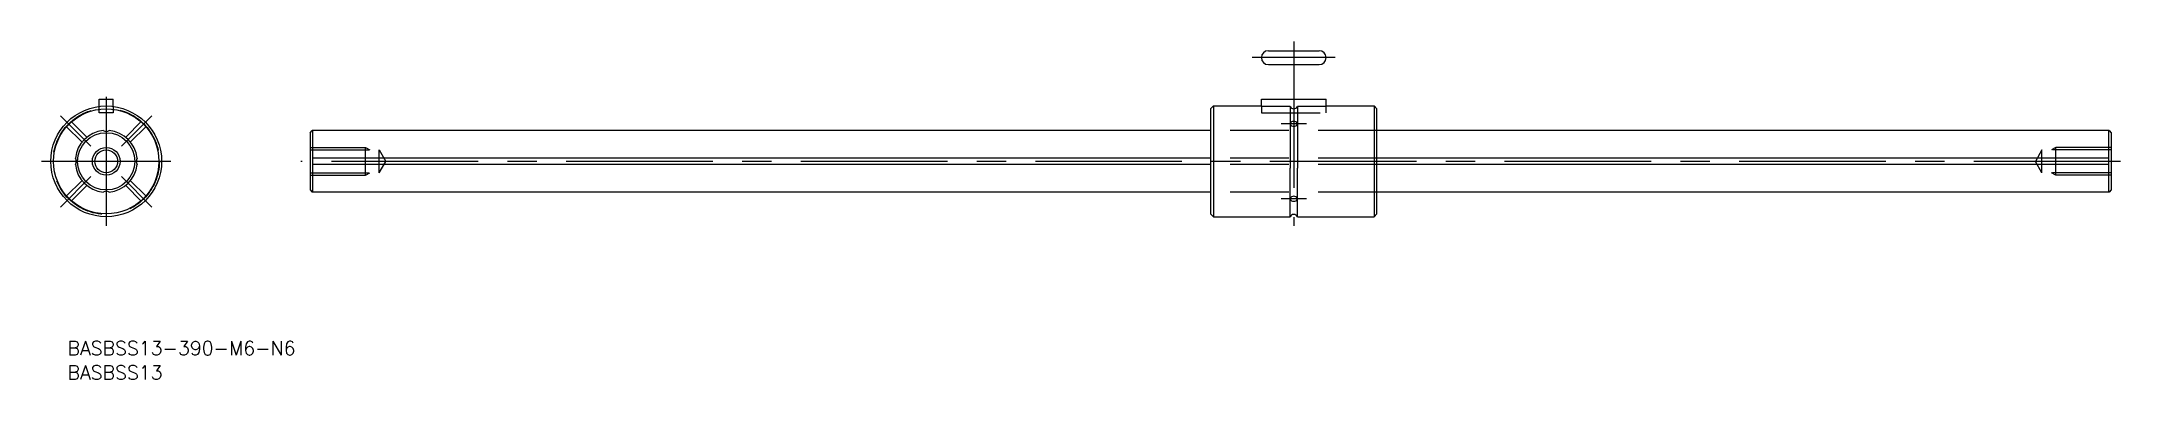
# Model space of a CAD drawing. Extents: x -14 to 436, y -47 to 26.
import ezdxf

# ---------------------------------------------------------------- set-up
doc = ezdxf.new("R2010")
doc.units = 0
doc.linetypes.add('CENTER', pattern=[50.8, 31.75, -6.35, 6.35, -6.35])
doc.linetypes.add('DASHED', pattern=[19.05, 12.7, -6.35])
doc.layers.get('0').update_dxf_attribs({"linetype": 'CONTINUOUS'})
doc.layers.add('CENTER', color=1, linetype='CENTER')
doc.styles.get("Standard").update_dxf_attribs({"font": 'txt.shx', "height": 3, "bigfont": 'bigfont.shx'})

# ---------------------------------------------------------------- blocks, each defined once
blk = doc.blocks.new('*U5')
at = {"color": 7, "linetype": 'CONTINUOUS'}
blk.add_text('BASBSS13-390-M6-N6', height=3, dxfattribs=at).set_placement((-8.38, -42))
blk = doc.blocks.new('*U6')
at = {"color": 7, "linetype": 'CONTINUOUS'}
blk.add_text('BASBSS13', height=3, dxfattribs=at).set_placement((-8.38, -47.29))

msp = doc.modelspace()

# ---------------------------------------------------------------- linework, layer by layer
at = {"color": 7, "linetype": 'CONTINUOUS'}
for p, q in [((251.63, 23.98), (262.63, 23.98)), ((251.63, 20.98), (262.63, 20.98)), ((-1.5, 13.5), (1.5, 13.5)), ((-1.5, 11.91), (-1.5, 13.5)), ((1.5, 11.9), (1.5, 13.5)), ((239.73, 12), (239.13, 11.4)), ((239.13, 11.4), (239.13, -11.4)), ((239.73, 12), (239.73, -12)), ((239.73, 12), (250.13, 12)), ((250.13, 13.5), (264.13, 13.5)), ((250.13, 11.9), (250.13, 13.5)), ((256.33, 11.9), (250.13, 11.9)), ((256.33, 11.9), (256.33, -1.5)), ((257.93, 11.9), (257.93, -1.5)), ((264.13, 11.9), (257.93, 11.9)), ((264.13, 11.9), (264.13, 13.5)), ((264.13, 12), (274.53, 12)), ((274.53, 12), (274.53, -12)), ((275.13, 11.4), (274.53, 12)), ((275.13, -11.4), (275.13, 11.4)), ((44.13, 6.2), (44.6, 6.67)), ((44.13, 6.2), (44.13, -6.2)), ((239.13, 6.67), (44.6, 6.67)), ((44.63, 6.67), (44.63, -6.67)), ((433.66, 6.67), (275.13, 6.67)), ((433.63, -6.67), (433.63, 6.67)), ((433.66, 6.67), (434.13, 6.2)), ((434.13, 6.2), (434.13, -6.2)), ((239.13, 0.66), (44.63, 0.66)), ((433.63, 0.66), (275.13, 0.66)), ((239.13, -0.66), (44.63, -0.66)), ((256.33, -12), (256.33, -1.5)), ((257.93, -12), (257.93, -1.5)), ((433.63, -0.66), (275.13, -0.66)), ((44.13, -6.2), (44.6, -6.67)), ((239.13, -6.67), (44.6, -6.67)), ((433.66, -6.67), (275.13, -6.67)), ((434.13, -6.2), (433.66, -6.67)), ((239.73, -12), (239.13, -11.4)), ((239.73, -12), (256.33, -12)), ((257.93, -12), (274.53, -12)), ((274.53, -12), (275.13, -11.4))]:
    msp.add_line(p, q, dxfattribs=at)
at = {"color": 3, "linetype": 'DASHED'}
for p, q in [((-1.5, 10.5), (-1.5, 11.91)), ((1.5, 10.5), (-1.5, 10.5)), ((1.5, 11.9), (1.5, 10.5)), ((250.13, 11.9), (250.13, 10.5)), ((250.13, 10.5), (264.13, 10.5)), ((264.13, 10.5), (264.13, 11.9)), ((-8.64, 7.58), (-5.27, 4.21)), ((-7.58, 8.64), (-4.21, 5.27)), ((7.58, 8.64), (4.21, 5.27)), ((8.64, 7.58), (5.27, 4.21)), ((275.13, 6.67), (239.13, 6.67)), ((44.13, 3), (56.13, 3)), ((44.13, 2.46), (59.13, 2.46)), ((56.13, -3), (56.13, 3)), ((56.13, 3), (57.07, 2.46)), ((59.13, -2.46), (59.13, 2.46)), ((59.13, 2.46), (60.55, 0)), ((275.13, 0.66), (239.13, 0.66)), ((419.13, 2.46), (417.71, 0)), ((434.13, 2.46), (419.13, 2.46)), ((419.13, -2.46), (419.13, 2.46)), ((422.13, 3), (421.19, 2.46)), ((434.13, 3), (422.13, 3)), ((422.13, -3), (422.13, 3)), ((-5.27, -4.21), (-8.64, -7.58)), ((5.27, -4.21), (8.64, -7.58)), ((44.13, -2.46), (59.13, -2.46)), ((44.13, -3), (56.13, -3)), ((56.13, -3), (57.07, -2.46)), ((59.13, -2.46), (60.55, 0)), ((275.13, -0.66), (239.13, -0.66)), ((419.13, -2.46), (417.71, 0)), ((434.13, -2.46), (419.13, -2.46)), ((422.13, -3), (421.19, -2.46)), ((434.13, -3), (422.13, -3)), ((-4.21, -5.27), (-7.58, -8.64)), ((4.21, -5.27), (7.58, -8.64)), ((275.13, -6.67), (239.13, -6.67))]:
    msp.add_line(p, q, dxfattribs=at)
at = {"color": 7, "linetype": 'CONTINUOUS'}
for radius in [12, 11.4, 6.2, 2.46]:
    msp.add_circle((0, 0), radius, dxfattribs=at)
at = {"color": 3, "linetype": 'DASHED'}
msp.add_circle((0, 0), 11.5, dxfattribs=at)
at = {"color": 3, "linetype": 'CONTINUOUS'}
msp.add_circle((0, 0), 3, dxfattribs=at)
at = {"color": 7, "linetype": 'CONTINUOUS'}
for centre, radius, start, end in [((251.63, 22.48), 1.5, 90, 270), ((262.63, 22.48), 1.5, 270, 90), ((257.13, 12.3), 0.894, 206.4641, 333.5359), ((0, 0), 6.7, 95.663, 174.337), ((0, 7.89), 1.39, 241.599, 298.401), ((0, 0), 6.7, 5.663, 84.337), ((256.87, 8.11), 0.49, 114.1221, 177.0855), ((256.96, 8.18), 0.583, 184.7321, 240.9328), ((257.13, 7.43), 1.21, 67.6837, 112.3163), ((257.13, 8.81), 1.23, 248.4478, 291.5522), ((257.3, 8.18), 0.583, 299.0672, 355.2679), ((257.39, 8.11), 0.49, 2.9145, 65.8779), ((-7.89, 0), 1.39, 331.599, 28.401), ((7.89, 0), 1.39, 151.599, 208.401), ((0, 0), 6.7, 185.663, 264.337), ((0, 0), 6.7, 275.663, 354.337), ((0, -7.89), 1.39, 61.599, 118.401), ((256.96, -8.18), 0.583, 119.0672, 175.2679), ((256.87, -8.11), 0.49, 182.9145, 245.8779), ((257.13, -7.43), 1.21, 247.6837, 292.3163), ((257.13, -8.81), 1.23, 68.4478, 111.5522), ((257.3, -8.18), 0.583, 4.7321, 60.9328), ((257.39, -8.11), 0.49, 294.1221, 357.0855), ((257.13, -12.39), 0.89, 25.9892, 154.0108)]:
    msp.add_arc(centre, radius, start, end, dxfattribs=at)
at = {"layer": 'CENTER', "color": 1, "linetype": 'CENTER'}
for p, q in [((257.13, 25.98), (257.13, -14)), ((266.13, 22.48), (248.13, 22.48)), ((0, 14), (0, -14)), ((-9.9, 9.9), (-3.32, 3.32)), ((9.9, 9.9), (3.32, 3.32)), ((259.88, 8.13), (254.38, 8.13)), ((14, 0), (-14, 0)), ((436.13, 0), (42.13, 0)), ((-3.32, -3.32), (-9.9, -9.9)), ((3.32, -3.32), (9.9, -9.9)), ((259.88, -8.13), (254.38, -8.13))]:
    msp.add_line(p, q, dxfattribs=at)

# ---------------------------------------------------------------- block references
at = {"color": 7, "linetype": 'CONTINUOUS'}
for name in ['*U5', '*U6']:
    msp.add_blockref(name, (0, 0), dxfattribs=at)

doc.saveas('drawing.dxf')
